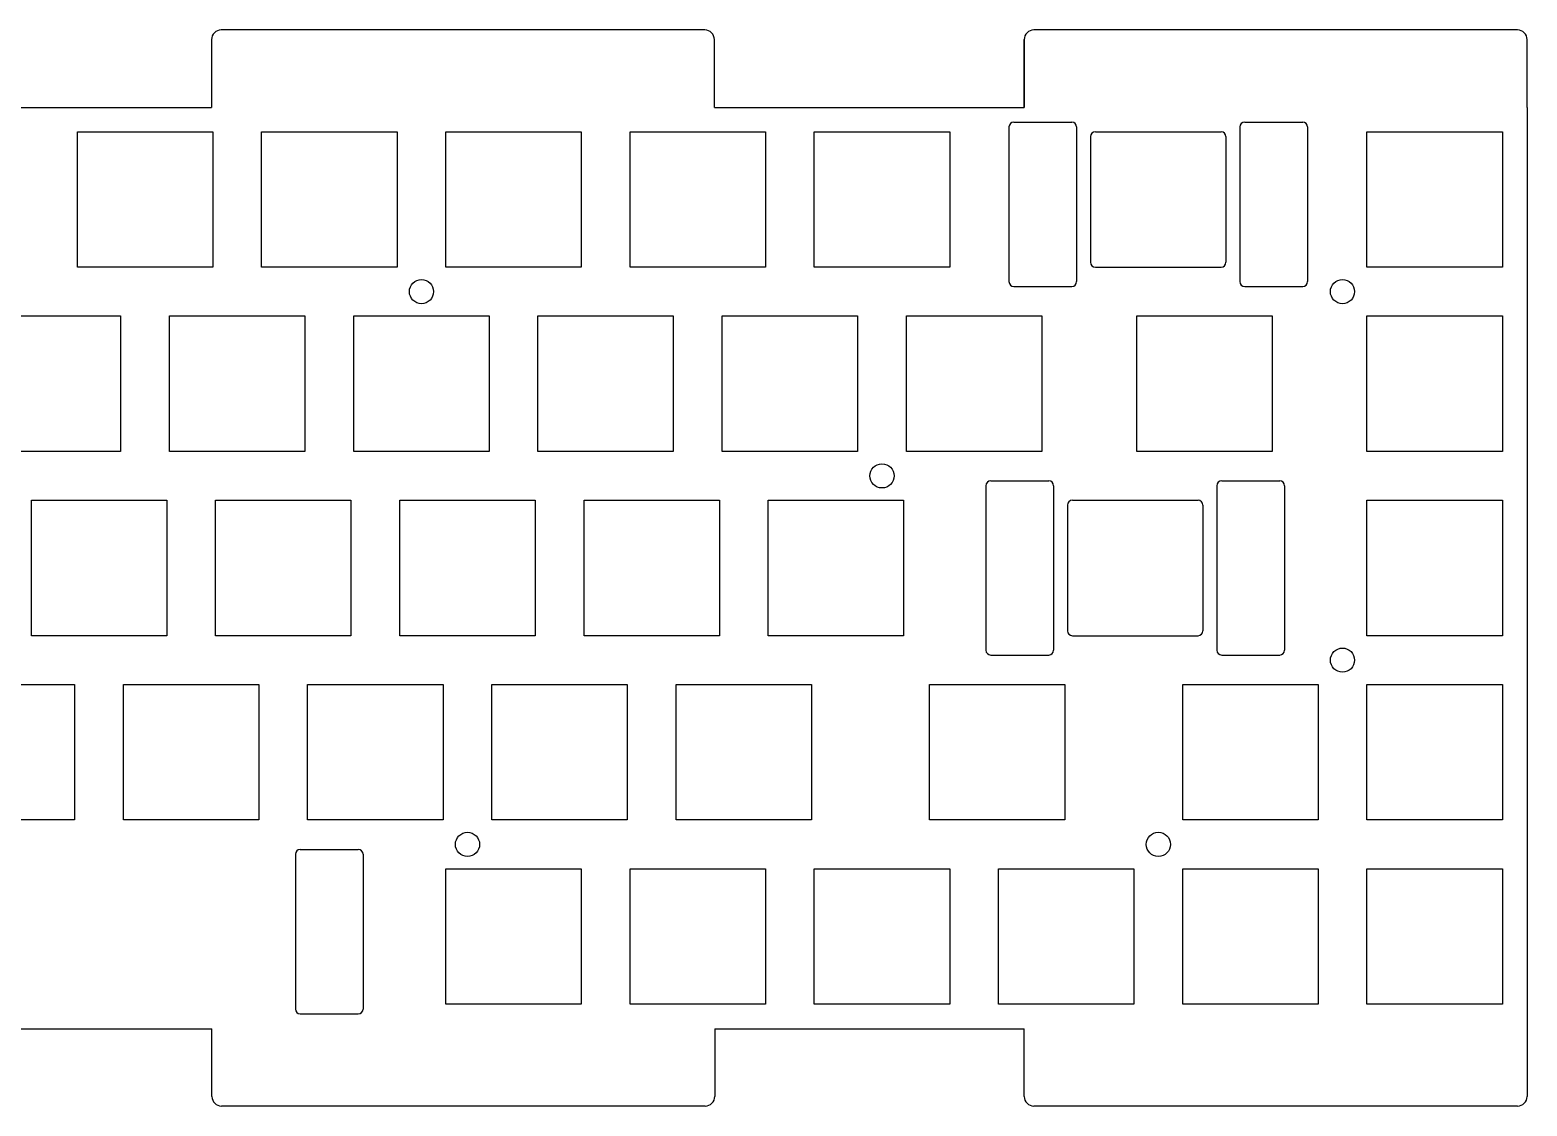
# Model space of a CAD drawing. Header units: inches. Extents: x 0 to 306, y -6 to 105.
# Drawn here: x 151.6 to 306.4, y -6.4 to 104.8 of the extents above; entities that cross this region are included whole.
import ezdxf

# ---------------------------------------------------------------- set-up
doc = ezdxf.new("R2010")
doc.units = ezdxf.units.IN
doc.header["$MEASUREMENT"] = 0
for name, color, linetype in [('SLD-0', 179, 'Continuous'), ('SLD-0_0', 179, 'Continuous'), ('SLD-0_1', 179, 'Continuous')]:
    doc.layers.add(name, color=color, linetype=linetype)

msp = doc.modelspace()

# ---------------------------------------------------------------- linework, layer by layer
at = {"layer": 'SLD-0'}
for p, q in [((252.84, 94.82), (252.84, 78.82)), ((253.34, 95.32), (259.34, 95.32)), ((259.84, 94.82), (259.84, 78.82)), ((276.72, 94.82), (276.72, 78.82)), ((277.22, 95.32), (283.22, 95.32)), ((283.72, 94.82), (283.72, 78.82)), ((261.28, 93.82), (261.28, 80.82)), ((261.78, 94.32), (274.78, 94.32)), ((275.28, 93.82), (275.28, 80.82)), ((261.78, 80.32), (274.78, 80.32)), ((253.34, 78.32), (259.34, 78.32)), ((277.22, 78.32), (283.22, 78.32)), ((250.46, 57.72), (250.46, 40.72)), ((250.96, 58.22), (256.96, 58.22)), ((257.46, 57.72), (257.46, 40.72)), ((274.34, 57.72), (274.34, 40.72)), ((274.84, 58.22), (280.84, 58.22)), ((281.34, 57.72), (281.34, 40.72)), ((259.4, 56.22), (272.4, 56.22)), ((258.9, 55.72), (258.9, 42.72)), ((272.9, 55.72), (272.9, 42.72)), ((259.4, 42.22), (272.4, 42.22)), ((250.96, 40.22), (256.96, 40.22)), ((274.84, 40.22), (280.84, 40.22)), ((179.05, 19.62), (179.05, 3.62)), ((179.55, 20.12), (185.55, 20.12)), ((186.05, 19.62), (186.05, 3.62)), ((179.55, 3.12), (185.55, 3.12))]:
    msp.add_line(p, q, dxfattribs=at)
at = {"layer": 'SLD-0', "color": 179}
for p, q in [((156.51, 94.32), (170.51, 94.32)), ((156.51, 80.32), (156.51, 94.32)), ((170.51, 94.32), (170.51, 80.32)), ((175.56, 94.32), (189.56, 94.32)), ((175.56, 80.32), (175.56, 94.32)), ((189.56, 94.32), (189.56, 80.32)), ((194.61, 94.32), (208.61, 94.32)), ((194.61, 80.32), (194.61, 94.32)), ((208.61, 94.32), (208.61, 80.32)), ((213.66, 94.32), (227.66, 94.32)), ((213.66, 80.32), (213.66, 94.32)), ((227.66, 94.32), (227.66, 80.32)), ((232.71, 94.32), (246.71, 94.32)), ((232.71, 80.32), (232.71, 94.32)), ((246.71, 94.32), (246.71, 80.32)), ((289.86, 94.32), (303.86, 94.32)), ((289.86, 80.32), (289.86, 94.32)), ((303.86, 94.32), (303.86, 80.32)), ((170.51, 80.32), (156.51, 80.32)), ((189.56, 80.32), (175.56, 80.32)), ((208.61, 80.32), (194.61, 80.32)), ((227.66, 80.32), (213.66, 80.32)), ((246.71, 80.32), (232.71, 80.32)), ((303.86, 80.32), (289.86, 80.32)), ((146.98, 75.27), (160.98, 75.27)), ((160.98, 75.27), (160.98, 61.27)), ((166.03, 75.27), (180.03, 75.27)), ((166.03, 61.27), (166.03, 75.27)), ((180.03, 75.27), (180.03, 61.27)), ((185.08, 75.27), (199.08, 75.27)), ((185.08, 61.27), (185.08, 75.27)), ((199.08, 75.27), (199.08, 61.27)), ((204.13, 75.27), (218.13, 75.27)), ((204.13, 61.27), (204.13, 75.27)), ((218.13, 75.27), (218.13, 61.27)), ((223.18, 75.27), (237.18, 75.27)), ((223.18, 61.27), (223.18, 75.27)), ((237.18, 75.27), (237.18, 61.27)), ((242.23, 75.27), (256.23, 75.27)), ((242.23, 61.27), (242.23, 75.27)), ((256.23, 75.27), (256.23, 61.27)), ((266.05, 75.27), (280.05, 75.27)), ((266.05, 61.27), (266.05, 75.27)), ((280.05, 75.27), (280.05, 61.27)), ((289.86, 75.27), (303.86, 75.27)), ((289.86, 61.27), (289.86, 75.27)), ((303.86, 75.27), (303.86, 61.27)), ((160.98, 61.27), (146.98, 61.27)), ((180.03, 61.27), (166.03, 61.27)), ((199.08, 61.27), (185.08, 61.27)), ((218.13, 61.27), (204.13, 61.27)), ((237.18, 61.27), (223.18, 61.27)), ((256.23, 61.27), (242.23, 61.27)), ((280.05, 61.27), (266.05, 61.27)), ((303.86, 61.27), (289.86, 61.27)), ((151.75, 56.22), (165.75, 56.22)), ((151.75, 42.22), (151.75, 56.22)), ((165.75, 56.22), (165.75, 42.22)), ((170.8, 56.22), (184.79, 56.22)), ((170.8, 42.22), (170.8, 56.22)), ((184.79, 56.22), (184.79, 42.22)), ((189.85, 56.22), (203.84, 56.22)), ((189.85, 42.22), (189.85, 56.22)), ((203.84, 56.22), (203.84, 42.22)), ((208.9, 56.22), (222.9, 56.22)), ((208.9, 42.22), (208.9, 56.22)), ((222.9, 56.22), (222.9, 42.22)), ((227.95, 56.22), (241.94, 56.22)), ((227.95, 42.22), (227.95, 56.22)), ((241.94, 56.22), (241.94, 42.22)), ((289.86, 56.22), (303.86, 56.22)), ((289.86, 42.22), (289.86, 56.22)), ((303.86, 56.22), (303.86, 42.22)), ((165.75, 42.22), (151.75, 42.22)), ((184.79, 42.22), (170.8, 42.22)), ((203.84, 42.22), (189.85, 42.22)), ((222.9, 42.22), (208.9, 42.22)), ((241.94, 42.22), (227.95, 42.22)), ((303.86, 42.22), (289.86, 42.22)), ((142.22, 37.17), (156.22, 37.17)), ((156.22, 37.17), (156.22, 23.17)), ((161.27, 37.17), (175.27, 37.17)), ((161.27, 23.17), (161.27, 37.17)), ((175.27, 37.17), (175.27, 23.17)), ((180.32, 37.17), (194.32, 37.17)), ((180.32, 23.17), (180.32, 37.17)), ((194.32, 37.17), (194.32, 23.17)), ((199.37, 37.17), (213.37, 37.17)), ((199.37, 23.17), (199.37, 37.17)), ((213.37, 37.17), (213.37, 23.17)), ((218.42, 37.17), (232.42, 37.17)), ((218.42, 23.17), (218.42, 37.17)), ((232.42, 37.17), (232.42, 23.17)), ((244.61, 37.17), (258.62, 37.17)), ((244.61, 23.17), (244.61, 37.17)), ((258.62, 37.17), (258.62, 23.17)), ((270.81, 37.17), (284.81, 37.17)), ((270.81, 23.17), (270.81, 37.17)), ((284.81, 37.17), (284.81, 23.17)), ((289.86, 37.17), (303.86, 37.17)), ((289.86, 23.17), (289.86, 37.17)), ((303.86, 37.17), (303.86, 23.17)), ((156.22, 23.17), (142.22, 23.17)), ((175.27, 23.17), (161.27, 23.17)), ((194.32, 23.17), (180.32, 23.17)), ((213.37, 23.17), (199.37, 23.17)), ((232.42, 23.17), (218.42, 23.17)), ((258.62, 23.17), (244.61, 23.17)), ((284.81, 23.17), (270.81, 23.17)), ((303.86, 23.17), (289.86, 23.17)), ((194.61, 18.12), (208.61, 18.12)), ((194.61, 4.12), (194.61, 18.12)), ((208.61, 18.12), (208.61, 4.12)), ((213.66, 18.12), (227.66, 18.12)), ((213.66, 4.12), (213.66, 18.12)), ((227.66, 18.12), (227.66, 4.12)), ((232.71, 18.12), (246.71, 18.12)), ((232.71, 4.12), (232.71, 18.12)), ((246.71, 18.12), (246.71, 4.12)), ((251.76, 18.12), (265.76, 18.12)), ((251.76, 4.12), (251.76, 18.12)), ((265.76, 18.12), (265.76, 4.12)), ((270.81, 18.12), (284.81, 18.12)), ((270.81, 4.12), (270.81, 18.12)), ((284.81, 18.12), (284.81, 4.12)), ((289.86, 18.12), (303.86, 18.12)), ((289.86, 4.12), (289.86, 18.12)), ((303.86, 18.12), (303.86, 4.12)), ((208.61, 4.12), (194.61, 4.12)), ((227.66, 4.12), (213.66, 4.12)), ((246.71, 4.12), (232.71, 4.12)), ((265.76, 4.12), (251.76, 4.12)), ((284.81, 4.12), (270.81, 4.12)), ((303.86, 4.12), (289.86, 4.12))]:
    msp.add_line(p, q, dxfattribs=at)
at = {"layer": 'SLD-0'}
for centre in [(192.09, 77.79), (287.33, 77.79), (239.71, 58.74), (287.33, 39.69), (196.85, 20.64), (268.29, 20.64)]:
    msp.add_circle(centre, 1.25, dxfattribs=at)
for centre, start, end in [((253.34, 94.82), 90, 180), ((259.34, 94.82), 0, 90), ((277.22, 94.82), 90, 180), ((283.22, 94.82), 0, 90), ((261.78, 93.82), 90, 180), ((274.78, 93.82), 0, 90), ((261.78, 80.82), 180, 270), ((274.78, 80.82), 270, 0), ((253.34, 78.82), 180, 270), ((259.34, 78.82), 270, 0), ((277.22, 78.82), 180, 270), ((283.22, 78.82), 270, 0), ((250.96, 57.72), 90, 180), ((256.96, 57.72), 0, 90), ((274.84, 57.72), 90, 180), ((280.84, 57.72), 0, 90), ((259.4, 55.72), 90, 180), ((272.4, 55.72), 0, 90), ((259.4, 42.72), 180, 270), ((272.4, 42.72), 270, 0), ((250.96, 40.72), 180, 270), ((256.96, 40.72), 270, 0), ((274.84, 40.72), 180, 270), ((280.84, 40.72), 270, 0), ((179.55, 19.62), 90, 180), ((185.55, 19.62), 0, 90), ((179.55, 3.62), 180, 270), ((185.55, 3.62), 270, 0)]:
    msp.add_arc(centre, 0.5, start, end, dxfattribs=at)
at = {"layer": 'SLD-0_0'}
msp.add_line((306.42, 96.84), (306.42, 1.59), dxfattribs=at)
at = {"layer": 'SLD-0_1'}
for p, q in [((170.38, 103.84), (170.38, 96.84)), ((221.38, 104.84), (171.38, 104.84)), ((222.38, 96.84), (222.38, 103.84)), ((254.42, 103.84), (254.42, 96.84)), ((254.42, 96.84), (254.42, 103.84)), ((305.42, 104.84), (255.42, 104.84)), ((306.42, 96.84), (306.42, 103.84)), ((137.58, 96.84), (170.38, 96.84)), ((222.38, 96.84), (254.42, 96.84)), ((137.58, 1.59), (170.42, 1.59)), ((170.42, -5.41), (170.42, 1.59)), ((222.42, 1.59), (254.42, 1.59)), ((222.42, 1.59), (222.42, -5.41)), ((254.42, -5.41), (254.42, 1.59)), ((306.42, 1.59), (306.42, -5.41)), ((221.42, -6.41), (171.42, -6.41)), ((305.42, -6.41), (255.42, -6.41))]:
    msp.add_line(p, q, dxfattribs=at)
for centre, start, end in [((171.38, 103.84), 90, 180), ((221.38, 103.84), 0, 90), ((255.42, 103.84), 90, 180), ((305.42, 103.84), 0, 90), ((171.42, -5.41), 180, 270), ((221.42, -5.41), 270, 0.0134), ((255.42, -5.41), 180, 270), ((305.42, -5.41), 270, 0)]:
    msp.add_arc(centre, 1, start, end, dxfattribs=at)

doc.saveas('drawing.dxf')
